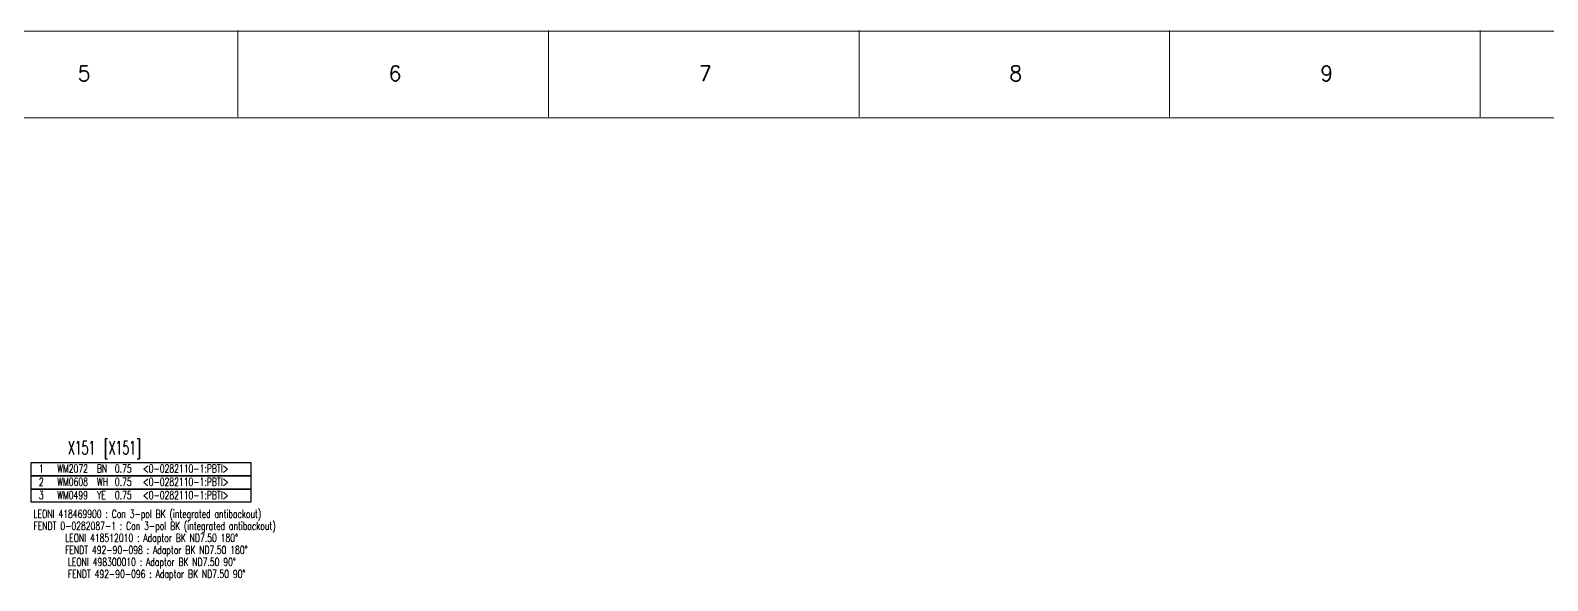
# Model space of a CAD drawing. Header units: millimetres. Extents: x -1 to 4489, y 0 to 1364.
# Drawn here: x 537 to 1105, y 1157 to 1364 of the extents above; entities that cross this region are included whole.
import ezdxf

# ---------------------------------------------------------------- set-up
doc = ezdxf.new("R2010")
doc.units = ezdxf.units.MM
doc.layers.add('Drawingheader + Standards', color=7, linetype='Continuous')
doc.styles.add('DEFAULT', font='simplex.shx', dxfattribs={"bigfont": 'bigfont'})
doc.styles.add('HS-COMP-DESCRIPTION', font='ROMANS.SHX', dxfattribs={"width": 0.6, "height": 5})
doc.styles.add('HS-PART-NO', font='ROMANS.SHX', dxfattribs={"width": 0.7, "height": 3})
doc.styles.add('HS-WIRE', font='ROMANS.SHX', dxfattribs={"width": 0.7, "height": 3})

# ---------------------------------------------------------------- blocks, each defined once
blk = doc.blocks.new('Rahmen')
at = {"layer": 'Drawingheader + Standards', "color": 0, "linetype": 'Continuous', "lineweight": 0}
for p, q in [((-7386.97, 743.98), (-2897.74, 743.92)), ((-6771.86, 744.28), (-6771.86, 711.86)), ((-6655.45, 744.28), (-6655.45, 711.86)), ((-6539.03, 744.28), (-6539.03, 711.86)), ((-6422.61, 711.86), (-6422.61, 744.28)), ((-6306.2, 744.28), (-6306.2, 711.86)), ((-7353.97, 711.56), (-2930.18, 711.56))]:
    blk.add_line(p, q, dxfattribs=at)
at = {"layer": 'Drawingheader + Standards', "color": 0, "linetype": 'Continuous', "lineweight": 0, "style": 'DEFAULT'}
for s, p in [('5', (-6831.96, 725.3)), ('6', (-6715.41, 725.3)), ('7', (-6599.13, 725.3)), ('8', (-6482.71, 725.3)), ('9', (-6366.16, 725.3))]:
    blk.add_text(s, height=5.67, dxfattribs=at).set_placement(p)

msp = doc.modelspace()

# ---------------------------------------------------------------- linework, layer by layer
at = {"color": 7, "linetype": 'Continuous'}
for points in [[(536.97, 1196.78), (536.97, 1201.76), (619.37, 1201.76), (619.37, 1196.78), (536.97, 1196.78)], [(536.97, 1191.8), (536.97, 1196.78), (619.37, 1196.78), (619.37, 1191.8), (536.97, 1191.8)], [(536.97, 1186.82), (536.97, 1191.8), (619.37, 1191.8), (619.37, 1186.82), (536.97, 1186.82)]]:
    msp.add_lwpolyline(points, dxfattribs=at)

# ---------------------------------------------------------------- block references
msp.add_blockref('Rahmen', (7386.39, 619.37))

# ---------------------------------------------------------------- texts
at = {"color": 42, "linetype": 'Continuous', "style": 'HS-COMP-DESCRIPTION', "width": 0.6}
msp.add_text('X151', height=5, dxfattribs=at).set_placement((550.76, 1204.76))
at = {"color": 5, "linetype": 'Continuous', "style": 'HS-COMP-DESCRIPTION', "width": 0.6}
msp.add_text(' [X151]', height=5, dxfattribs=at).set_placement((562.19, 1204.76))
at = {"color": 7, "linetype": 'Continuous', "style": 'HS-WIRE', "width": 0.7}
for s, p in [(' 1  ', (538.47, 1197.98)), (' 2  ', (538.47, 1193)), (' 3  ', (538.47, 1188.02))]:
    msp.add_text(s, height=3, dxfattribs=at).set_placement(p)
at = {"color": 92, "linetype": 'Continuous', "style": 'HS-WIRE', "width": 0.7}
for s, p in [('WM2072 ', (546.77, 1197.98)), ('BN ', (561.67, 1197.98)), ('0.75 ', (568.37, 1197.98)), (' <0-0282110-1:PBTI>  ', (577.47, 1197.98)), ('WM0608 ', (546.77, 1193)), ('WH ', (561.67, 1193)), ('0.75 ', (568.37, 1193)), (' <0-0282110-1:PBTI>  ', (577.47, 1193)), ('WM0499 ', (546.77, 1188.02)), ('YE ', (561.67, 1188.02)), ('0.75 ', (568.37, 1188.02)), (' <0-0282110-1:PBTI>  ', (577.47, 1188.02))]:
    msp.add_text(s, height=3, dxfattribs=at).set_placement(p)
at = {"color": 200, "linetype": 'Continuous', "style": 'HS-PART-NO', "width": 0.7}
for s, p in [('LEONI 418469900 : Con 3-pol BK (integrated antibackout)', (537.86, 1180.97)), ('FENDT 0-0282087-1 : Con 3-pol BK (integrated antibackout)', (537.86, 1176.47)), ('LEONI 418512010 : Adaptor BK ND7.50 180°', (549.71, 1171.97)), ('FENDT 492-90-098 : Adaptor BK ND7.50 180°', (549.71, 1167.47)), ('LEONI 498300010 : Adaptor BK ND7.50 90°', (550.71, 1162.97)), ('FENDT 492-90-096 : Adaptor BK ND7.50 90°', (550.71, 1158.47))]:
    msp.add_text(s, height=3, dxfattribs=at).set_placement(p)

doc.saveas('drawing.dxf')
